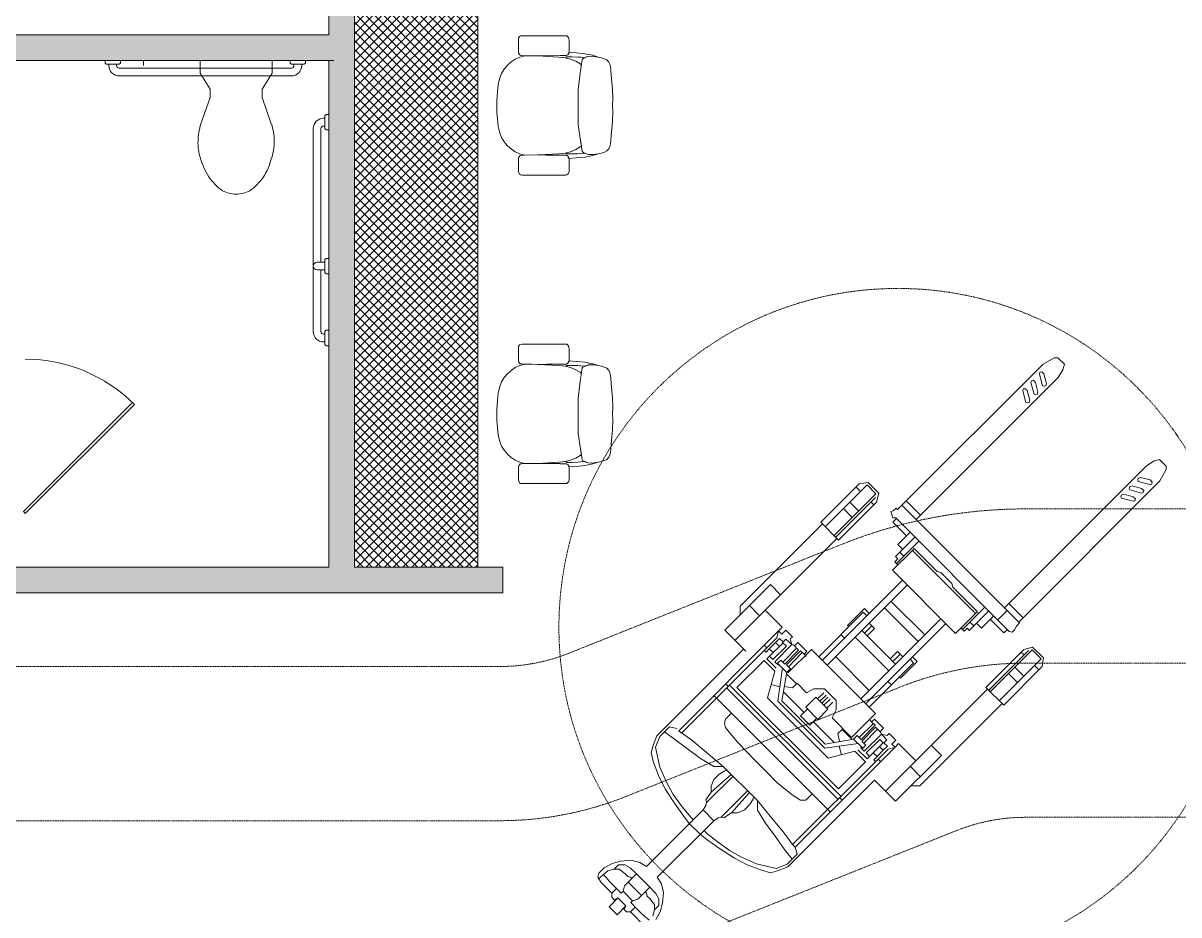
# Model space of a CAD drawing. Header units: inches. Extents: x -675 to 1187, y -924 to 1124.
# Drawn here: x 621.8 to 846.6, y 393.9 to 567.4 of the extents above; entities that cross this region are included whole.
import ezdxf

# ---------------------------------------------------------------- set-up
doc = ezdxf.new("R2010")
doc.units = ezdxf.units.IN
doc.header["$MEASUREMENT"] = 0
doc.linetypes.add('IMPORT-HIDDEN2', pattern=[0.1875, 0.125, -0.0625])
for name, color, linetype, lineweight in [('A-Door-E', 250, 'Continuous', 13), ('A-Flor-Case', 7, 'Continuous', 20), ('A-Flor-Case-hatch', 50, 'Continuous', 9), ('A-Furn-Chair', 250, 'Continuous', 13), ('A-Furn-Equipment', 250, 'Continuous', 13), ('A-Wall-E', 50, 'Continuous', 9), ('Base_dwg', 8, 'Continuous', 9), ('P-Flor-Fixt', 250, 'Continuous', 13)]:
    doc.layers.add(name, color=color, linetype=linetype, lineweight=lineweight)
doc.layers.add('G-Anno-Nplt', color=7, linetype='Continuous', lineweight=20, plot=False)

# ---------------------------------------------------------------- blocks, each defined once
blk = doc.blocks.new('Base_dwg__U278-727860-Level 1 Copy 1')
at = {"layer": 'A-Furn-Chair', "flags": 128}
for points in [[(-7.99, 16.41), (-9.13, 16.57), (-9.35, 16.73), (-9.5, 17.01), (-9.76, 17.7), (-9.79, 17.78), (-9.82, 18.65), (-9.73, 19.31), (-9.68, 19.65), (-9.53, 20.35), (-9.34, 20.95), (-9.12, 21.35), (-8.69, 21.76), (-8.26, 21.96), (-7.75, 22.08), (-7.12, 22.16), (-6.12, 22.23), (-3.38, 22.46), (-1.46, 22.52), (-0.26, 22.51), (0.93, 22.52), (2.85, 22.46), (5.6, 22.23), (6.6, 22.16), (7.23, 22.08), (7.73, 21.96), (8.16, 21.76), (8.59, 21.35), (8.82, 20.95), (9, 20.35), (9.14, 19.69), (9.22, 19.23), (9.3, 18.65), (9.26, 17.78), (9.17, 17.43), (9.01, 17.01), (8.86, 16.73), (8.64, 16.57), (7.8, 16.45), (6.53, 16.27), (3.58, 15.83), (-3.33, 15.83), (-6.05, 16.12), (-7.04, 16.27), (-8.16, 16.43)], [(-9.66, 19.69), (-10.01, 18.68), (-10.29, 17.09), (-10.47, 15.46), (-10.55, 14.02), (-10.43, 13.99), (-10.12, 13.8), (-9.95, 13.55), (-9.95, 12.28), (-9.92, 9.65), (-9.89, 7.98), (-9.66, 12.02), (-9.52, 13.49), (-9.7, 13.58), (-9.7, 14.57), (-9.65, 15.72), (-9.62, 16.32), (-9.54, 16.99), (-9.7, 17.42), (-9.79, 17.77), (-9.82, 18.64), (-9.74, 19.22), (-9.67, 19.68)], [(9.14, 19.69), (9.49, 18.68), (9.77, 17.09), (9.95, 15.46), (10.03, 14.02), (9.91, 13.99), (9.6, 13.8), (9.43, 13.55), (9.43, 12.28), (9.4, 9.65), (9.37, 7.98), (9.13, 12.02), (9, 13.49), (9.18, 13.58), (9.18, 14.57), (9.13, 15.72), (9.1, 16.32), (9.01, 16.99), (9.18, 17.42), (9.26, 17.77), (9.3, 18.64), (9.22, 19.22), (9.15, 19.68)], [(-9.93, 5.38), (-9.96, 4.76), (-10.01, 4.55), (-10.15, 4.38), (-10.47, 4.22), (-10.76, 4.18), (-13.04, 4.18), (-13.35, 4.23), (-13.66, 4.42), (-13.78, 4.59), (-13.81, 4.9), (-13.81, 11.74), (-13.81, 13.32), (-13.79, 13.62), (-13.5, 13.93), (-13.19, 14.02), (-12.93, 14.07), (-11.01, 14.07), (-10.69, 14.06), (-10.43, 14), (-10.12, 13.81), (-9.95, 13.56), (-9.95, 12.29), (-9.92, 9.66), (-9.89, 7.95)], [(9.41, 5.38), (9.44, 4.76), (9.48, 4.55), (9.63, 4.38), (9.94, 4.22), (10.24, 4.18), (12.51, 4.18), (12.82, 4.24), (13.13, 4.42), (13.26, 4.59), (13.28, 4.9), (13.28, 11.74), (13.28, 13.32), (13.26, 13.62), (12.97, 13.93), (12.66, 14.03), (12.4, 14.07), (10.49, 14.07), (10.17, 14.06), (9.9, 14.01), (9.6, 13.81), (9.43, 13.56), (9.42, 12.29), (9.39, 9.66), (9.37, 7.95)]]:
    blk.add_lwpolyline(points, close=True, dxfattribs=at)
for points in [[(9.41, 5.39), (9.37, 8.12), (9.14, 12.02), (9.03, 13.25), (8.77, 14.3), (8.33, 15.33), (7.82, 16.21), (7.64, 16.43), (6.53, 16.27), (3.58, 15.83), (-3.33, 15.83), (-6.05, 16.12), (-7.04, 16.27), (-8.16, 16.43), (-8.34, 16.21), (-8.85, 15.33), (-9.28, 14.3), (-9.54, 13.27), (-9.65, 12.04), (-9.88, 8.14), (-9.91, 6.87), (-9.93, 5.71), (-9.93, 5.4)], [(-4.63, 0.32), (-4.33, 0.27), (-2.88, 0.09), (-1.09, -0.01), (1.09, 0.01), (2.37, 0.09), (3.81, 0.27), (4.12, 0.32)]]:
    blk.add_lwpolyline(points, dxfattribs=at)
at = {"layer": 'A-Furn-Chair'}
for centre, start, end in [((-3.64, 6.66), 191.3157, 261.0966), ((3.13, 6.66), 278.9034, 348.6553)]:
    blk.add_arc(centre, 6.41, start, end, dxfattribs=at)
blk = doc.blocks.new('Base_dwg__U279-727861-Level 1 Copy 1')
at = {"layer": 'A-Furn-Chair', "flags": 128}
for points in [[(-7.99, 16.41), (-9.13, 16.57), (-9.35, 16.73), (-9.5, 17.01), (-9.76, 17.7), (-9.79, 17.78), (-9.82, 18.65), (-9.73, 19.31), (-9.68, 19.65), (-9.53, 20.35), (-9.34, 20.95), (-9.12, 21.35), (-8.69, 21.76), (-8.26, 21.96), (-7.75, 22.08), (-7.12, 22.16), (-6.12, 22.23), (-3.38, 22.46), (-1.46, 22.52), (-0.26, 22.51), (0.93, 22.52), (2.85, 22.46), (5.6, 22.23), (6.6, 22.16), (7.23, 22.08), (7.73, 21.96), (8.16, 21.76), (8.59, 21.35), (8.82, 20.95), (9, 20.35), (9.14, 19.69), (9.22, 19.23), (9.3, 18.65), (9.26, 17.78), (9.17, 17.43), (9.01, 17.01), (8.86, 16.73), (8.64, 16.57), (7.8, 16.45), (6.53, 16.27), (3.58, 15.83), (-3.33, 15.83), (-6.05, 16.12), (-7.04, 16.27), (-8.16, 16.43)], [(-9.66, 19.69), (-10.01, 18.68), (-10.29, 17.09), (-10.47, 15.46), (-10.55, 14.02), (-10.43, 13.99), (-10.12, 13.8), (-9.95, 13.55), (-9.95, 12.28), (-9.92, 9.65), (-9.89, 7.98), (-9.66, 12.02), (-9.52, 13.49), (-9.7, 13.58), (-9.7, 14.57), (-9.65, 15.72), (-9.62, 16.32), (-9.54, 16.99), (-9.7, 17.42), (-9.79, 17.77), (-9.82, 18.64), (-9.74, 19.22), (-9.67, 19.68)], [(9.14, 19.69), (9.49, 18.68), (9.77, 17.09), (9.95, 15.46), (10.03, 14.02), (9.91, 13.99), (9.6, 13.8), (9.43, 13.55), (9.43, 12.28), (9.4, 9.65), (9.37, 7.98), (9.13, 12.02), (9, 13.49), (9.18, 13.58), (9.18, 14.57), (9.13, 15.72), (9.1, 16.32), (9.01, 16.99), (9.18, 17.42), (9.26, 17.77), (9.3, 18.64), (9.22, 19.22), (9.15, 19.68)], [(-9.93, 5.38), (-9.96, 4.76), (-10.01, 4.55), (-10.15, 4.38), (-10.47, 4.22), (-10.76, 4.18), (-13.04, 4.18), (-13.35, 4.23), (-13.66, 4.42), (-13.78, 4.59), (-13.81, 4.9), (-13.81, 11.74), (-13.81, 13.32), (-13.79, 13.62), (-13.5, 13.93), (-13.19, 14.02), (-12.93, 14.07), (-11.01, 14.07), (-10.69, 14.06), (-10.43, 14), (-10.12, 13.81), (-9.95, 13.56), (-9.95, 12.29), (-9.92, 9.66), (-9.89, 7.95)], [(9.41, 5.38), (9.44, 4.76), (9.48, 4.55), (9.63, 4.38), (9.94, 4.22), (10.24, 4.18), (12.51, 4.18), (12.82, 4.24), (13.13, 4.42), (13.26, 4.59), (13.28, 4.9), (13.28, 11.74), (13.28, 13.32), (13.26, 13.62), (12.97, 13.93), (12.66, 14.03), (12.4, 14.07), (10.49, 14.07), (10.17, 14.06), (9.9, 14.01), (9.6, 13.81), (9.43, 13.56), (9.42, 12.29), (9.39, 9.66), (9.37, 7.95)]]:
    blk.add_lwpolyline(points, close=True, dxfattribs=at)
for points in [[(9.41, 5.39), (9.37, 8.12), (9.14, 12.02), (9.03, 13.25), (8.77, 14.3), (8.33, 15.33), (7.82, 16.21), (7.64, 16.43), (6.53, 16.27), (3.58, 15.83), (-3.33, 15.83), (-6.05, 16.12), (-7.04, 16.27), (-8.16, 16.43), (-8.34, 16.21), (-8.85, 15.33), (-9.28, 14.3), (-9.54, 13.27), (-9.65, 12.04), (-9.88, 8.14), (-9.91, 6.87), (-9.93, 5.71), (-9.93, 5.4)], [(-4.63, 0.32), (-4.33, 0.27), (-2.88, 0.09), (-1.09, -0.01), (1.09, 0.01), (2.37, 0.09), (3.81, 0.27), (4.12, 0.32)]]:
    blk.add_lwpolyline(points, dxfattribs=at)
at = {"layer": 'A-Furn-Chair'}
for centre, start, end in [((-3.64, 6.66), 191.3157, 261.0966), ((3.13, 6.66), 278.9034, 348.6553)]:
    blk.add_arc(centre, 6.41, start, end, dxfattribs=at)
blk = doc.blocks.new('Base_dwg__U325-727899-Level 1 Copy 1')
at = {"layer": 'A-Wall-E'}
for points in [[(28.88, -2.5), (199.9, -2.5), (199.9, 1.25), (197.4, 2.5), (31.38, 2.5), (28.88, 1.25)], [(231.28, -2.5), (231.28, 2.5), (202.4, 2.5), (199.9, 1.25), (199.9, -2.5), (229.97, -2.5)]]:
    blk.add_hatch(color=256, dxfattribs=at).paths.add_polyline_path(points, flags=0)
blk.add_line((197.4, 2.5), (31.38, 2.5), dxfattribs=at)
at = {"layer": 'A-Wall-E', "flags": 128}
blk.add_lwpolyline([(26.38, 2.5), (0, 2.5), (0, -2.5), (28.88, -2.5), (199.9, -2.5), (231.28, -2.5), (231.28, 2.5), (202.4, 2.5)], dxfattribs=at)
blk = doc.blocks.new('Base_dwg__U326-727900-Level 1 Copy 1')
at = {"layer": 'A-Wall-E'}
for points in [[(1.25, 0), (2.5, -2.5), (103.56, -2.5), (103.56, 1.25), (101.06, 2.5), (2.5, 2.5)], [(103.56, -2.5), (113.09, -2.5), (113.09, 1.25), (110.59, 2.5), (106.06, 2.5), (103.56, 1.25)], [(113.09, -2.5), (206.59, -2.5), (207.84, 0), (206.59, 2.5), (115.59, 2.5), (113.09, 1.25)]]:
    blk.add_hatch(color=256, dxfattribs=at).paths.add_polyline_path(points, flags=0)
for p, q in [((101.06, 2.5), (2.5, 2.5)), ((110.59, 2.5), (106.06, 2.5)), ((206.59, 2.5), (115.59, 2.5))]:
    blk.add_line(p, q, dxfattribs=at)
at = {"layer": 'A-Wall-E', "flags": 128}
blk.add_lwpolyline([(2.5, -2.5), (103.56, -2.5), (113.09, -2.5), (206.59, -2.5)], dxfattribs=at)
blk = doc.blocks.new('Base_dwg__U335-727909-Level 1 Copy 1')
at = {"layer": 'A-Wall-E'}
blk.add_hatch(color=256, dxfattribs=at).paths.add_polyline_path([(168.53, -2.5), (169.78, 0), (168.53, 2.5), (2.5, 2.5), (1.25, 0), (2.5, -2.5), (82.71, -2.5)], flags=0)
for p, q in [((168.53, 2.5), (2.5, 2.5)), ((2.5, -2.5), (168.53, -2.5))]:
    blk.add_line(p, q, dxfattribs=at)
blk = doc.blocks.new('Base_dwg__U449-728023-Level 1 Copy 1')
at = {"layer": 'A-Door-E', "flags": 128}
blk.add_lwpolyline([(0, 2), (0.35, 1.65), (21.57, 22.86), (21.21, 23.21)], close=True, dxfattribs=at)
at = {"layer": 'A-Door-E', "color": 50, "lineweight": 9}
blk.add_arc((0, 2), 30, 0, 45, dxfattribs=at)
blk = doc.blocks.new('Base_dwg-531197-Level 1 Copy 1')
at = {"layer": 'A-Flor-Case-hatch'}
h = blk.add_hatch(dxfattribs=at)
h.set_pattern_fill('FP_6', color=256, style=0, pattern_type=2)
h.set_pattern_definition([(135, (1687.041, 1516.655), (-0.883883, -0.883883), []), (225, (1687.041, 1516.655), (0.883883, -0.883883), [])])
h.paths.add_polyline_path([(1711.04, 1385.56), (1711.04, 1564.66), (1687.04, 1564.66), (1687.04, 1385.56)], flags=0)
at = {"layer": 'A-Flor-Case', "flags": 128}
blk.add_lwpolyline([(1711.04, 1385.56), (1711.04, 1564.66), (1687.04, 1564.66), (1687.04, 1385.56)], close=True, dxfattribs=at)
at = {"layer": 'A-Furn-Chair'}
for p, q in [((1785.46, 1400.29), (1784.6, 1401.14)), ((1780.64, 1391.37), (1788.37, 1399.1)), ((1785.11, 1396.45), (1783.36, 1398.19)), ((1787.5, 1398.24), (1788.05, 1397.7)), ((1783.87, 1395.22), (1782.13, 1396.96)), ((1778.04, 1393.97), (1780.87, 1391.14)), ((1793.13, 1388.46), (1793.89, 1387.7)), ((1786.68, 1376.08), (1793.6, 1383)), ((1763.87, 1378.07), (1765.83, 1376.1))]:
    blk.add_line(p, q, dxfattribs=at)
at = {"layer": 'A-Furn-Chair', "flags": 128}
for points in [[(1778.59, 1393.42), (1786.73, 1401.56), (1788.47, 1399.82), (1780.33, 1391.68)], [(1794.43, 1391.67), (1791.77, 1394.33), (1792.44, 1394.99)]]:
    blk.add_lwpolyline(points, dxfattribs=at)
at = {"layer": 'A-Furn-Equipment'}
for p, q in [((1794.34, 1398.44), (1797.12, 1395.67)), ((1792.45, 1386.26), (1796.81, 1390.62)), ((1794.53, 1382.07), (1778.95, 1366.49)), ((1797.96, 1372.36), (1791.39, 1378.93)), ((1817.07, 1375.72), (1814.3, 1378.49)), ((1766.91, 1377.19), (1761.02, 1371.3)), ((1796.69, 1371.09), (1790.12, 1377.66)), ((1805.29, 1373.42), (1809.65, 1377.78)), ((1812.14, 1375.28), (1813.98, 1377.12)), ((1801.1, 1375.5), (1785.52, 1359.92)), ((1786.24, 1372.72), (1787.65, 1374.13)), ((1795.11, 1367.65), (1802.03, 1374.57)), ((1807.49, 1374.1), (1806.73, 1374.86)), ((1781.66, 1372.43), (1782.35, 1371.75)), ((1790.98, 1365.38), (1784.41, 1371.95)), ((1791.22, 1367.74), (1786.77, 1372.19)), ((1767.77, 1368.21), (1770.39, 1370.83)), ((1770.34, 1367.08), (1773.04, 1369.76)), ((1771.45, 1366.15), (1774.14, 1368.93)), ((1810.4, 1361.61), (1818.13, 1369.34)), ((1817.27, 1368.47), (1816.73, 1369.02)), ((1787.17, 1361.57), (1780.6, 1368.14)), ((1791.75, 1367.21), (1793.16, 1368.62)), ((1814.25, 1364.84), (1815.99, 1363.1)), ((1815.48, 1366.08), (1817.22, 1364.33)), ((1819.32, 1366.43), (1820.17, 1365.57)), ((1759.76, 1362.36), (1759.26, 1362.87)), ((1760, 1362.6), (1781.63, 1340.97)), ((1768.09, 1362.73), (1769.77, 1362.27)), ((1791.46, 1362.63), (1790.78, 1363.32)), ((1781.06, 1340.41), (1759.44, 1362.03)), ((1774.48, 1357.28), (1770.46, 1361.3)), ((1777.12, 1359.92), (1778.31, 1361.11)), ((1777.58, 1359.46), (1778.77, 1360.65)), ((1777.95, 1359.09), (1779.14, 1360.27)), ((1778.36, 1358.68), (1779.53, 1359.85)), ((1813, 1359.01), (1810.17, 1361.84)), ((1778.91, 1358.13), (1780.08, 1359.3)), ((1776.27, 1355.49), (1780.33, 1351.44)), ((1785.18, 1352.42), (1787.96, 1355.11)), ((1786.11, 1351.31), (1788.79, 1354.01)), ((1787.24, 1348.74), (1789.86, 1351.36)), ((1781.75, 1349.06), (1781.3, 1350.74)), ((1796.22, 1347.88), (1790.33, 1341.99)), ((1797.09, 1344.84), (1795.13, 1346.8)), ((1763.86, 1341.7), (1760.32, 1345.23)), ((1781.39, 1340.73), (1781.89, 1340.23)), ((1756.93, 1336.21), (1754.84, 1338.31)), ((1742.89, 1321.65), (1740.28, 1324.26)), ((1744.5, 1323.26), (1741.88, 1325.87)), ((1737.09, 1322.11), (1738.02, 1323.03)), ((1739.28, 1322.51), (1741.14, 1320.65)), ((1740.74, 1318.47), (1741.66, 1319.39))]:
    blk.add_line(p, q, dxfattribs=at)
at = {"layer": 'A-Furn-Equipment', "linetype": 'IMPORT-HIDDEN2'}
for p, q in [((1817.5, 1396.88), (1938.04, 1396.88)), ((1728.69, 1368.78), (1781.94, 1390.04)), ((1817.5, 1366.88), (1938.04, 1366.88)), ((1532.54, 1366.22), (1715.37, 1366.22)), ((1739.81, 1340.92), (1793.06, 1362.18)), ((1532.54, 1336.22), (1715.37, 1336.22)), ((1817.5, 1336.88), (1938.04, 1336.88)), ((1750.93, 1313.06), (1804.19, 1334.32))]:
    blk.add_line(p, q, dxfattribs=at)
at = {"layer": 'A-Furn-Equipment', "flags": 128}
for points in [[(1793.5, 1397.6), (1820.96, 1425.06), (1823.15, 1426.28), (1823.85, 1426.28), (1825.11, 1425.01), (1824.83, 1423.96), (1823.9, 1422.45), (1796.27, 1394.83)], [(1816.23, 1374.87), (1816.41, 1374.69), (1815.8, 1374.08), (1815.39, 1373.35), (1814.93, 1372.89), (1814.39, 1373.03), (1792.3, 1395.12), (1791.72, 1395.12), (1791.39, 1396.36), (1791.84, 1396.48), (1792.4, 1397.04), (1792.67, 1396.77), (1793.5, 1397.6), (1816.23, 1374.87), (1843.69, 1402.34), (1844.9, 1404.52), (1844.9, 1405.22), (1843.64, 1406.48), (1842.59, 1406.2), (1841.08, 1405.27), (1813.45, 1377.65)], [(1774.92, 1368.15), (1774.48, 1368.6), (1775.03, 1369.14), (1773.26, 1370.91), (1772.69, 1370.33), (1772.11, 1370.49), (1771.81, 1371.61), (1772.22, 1372.02), (1770.93, 1373.32), (1770.15, 1372.54), (1769.54, 1373.15), (1770.25, 1373.85), (1766.91, 1377.19), (1780.87, 1391.14), (1781.18, 1390.83), (1788.56, 1398.21), (1789.02, 1399.91), (1786.92, 1402.01), (1785.22, 1401.77), (1777.73, 1394.28), (1778.04, 1393.97), (1762.06, 1377.99), (1762.06, 1376.26)], [(1792.72, 1385.99), (1792.12, 1386.59), (1792.69, 1387.16), (1792.26, 1387.59), (1796.05, 1391.38)], [(1793.67, 1389), (1792.72, 1389.96), (1795.1, 1392.33)], [(1807.85, 1376.52), (1808.2, 1376.87), (1803.39, 1381.68), (1803.2, 1382.4), (1801.07, 1384.52), (1800.34, 1384.72), (1795.89, 1389.16), (1795.55, 1388.82)], [(1763.13, 1369.18), (1759.06, 1373.26), (1767.96, 1382.16), (1769.92, 1380.19)], [(1777.34, 1368.11), (1785.99, 1376.76), (1786.68, 1376.08), (1778.02, 1367.42)], [(1783.2, 1373.97), (1782.95, 1374.22), (1786.21, 1377.48), (1787.14, 1376.55)], [(1805.02, 1373.69), (1805.62, 1373.09), (1806.19, 1373.66), (1806.62, 1373.23), (1810.41, 1377.02)], [(1808.03, 1374.64), (1808.98, 1373.69), (1811.36, 1376.07)], [(1787.12, 1374.66), (1788.18, 1373.6), (1786.77, 1372.19), (1785.71, 1373.25)], [(1810.7, 1375.4), (1813.36, 1372.74), (1814.02, 1373.41)], [(1767.25, 1369.85), (1769.19, 1371.78), (1769.54, 1373.15), (1750.12, 1353.72), (1750.62, 1353.22), (1767.25, 1369.85), (1766.75, 1370.35)], [(1769.07, 1365.9), (1767.26, 1367.7), (1767.77, 1368.21), (1768.43, 1367.55), (1771.05, 1370.17), (1770.32, 1370.9), (1770.97, 1371.55), (1772.11, 1370.49), (1768.78, 1367.16), (1769.49, 1366.46)], [(1768.94, 1370.87), (1769.74, 1371.66), (1770.4, 1370.99)], [(1799.22, 1350.89), (1801.19, 1348.93), (1792.29, 1340.03), (1788.21, 1344.1), (1771.35, 1327.23), (1769.31, 1326.47), (1767.96, 1326.11), (1766.21, 1326.58), (1763.45, 1327.64), (1760.93, 1328.95), (1758.07, 1330.79), (1755.81, 1332.39), (1754.33, 1333.54), (1752.17, 1335.7), (1751.02, 1337.19), (1749.42, 1339.44), (1747.57, 1342.3), (1746.27, 1344.83), (1745.21, 1347.58), (1744.74, 1349.33), (1745.1, 1350.69), (1745.86, 1352.72), (1762.73, 1369.59)], [(1768.47, 1368.92), (1767.73, 1369.65), (1767.1, 1369.02), (1766.76, 1369.36)], [(1767.73, 1369.65), (1768.94, 1370.87), (1769.68, 1370.13)], [(1771.21, 1365.02), (1769.35, 1366.88), (1769.95, 1367.48), (1770.74, 1366.69), (1773.42, 1369.38), (1772.4, 1370.41)], [(1774.48, 1368.6), (1773.81, 1369.27), (1771.07, 1366.53), (1771.82, 1365.77), (1771.14, 1365.09), (1770.15, 1359.55), (1778.58, 1351.12), (1784.12, 1352.11), (1784.8, 1352.79), (1785.56, 1352.04), (1788.3, 1354.78), (1787.63, 1355.45)], [(1771.34, 1364.96), (1775.91, 1369.53), (1788.37, 1357.08), (1783.71, 1352.42), (1779.92, 1356.21), (1780.72, 1357.77), (1780.72, 1359.62), (1778.48, 1361.86), (1776.37, 1361.86), (1774.96, 1361.13), (1773.13, 1362.96), (1773.02, 1362.84)], [(1787.18, 1355.89), (1787.63, 1355.45), (1788.17, 1356), (1789.94, 1354.23), (1789.36, 1353.66), (1789.52, 1353.08), (1790.64, 1352.78), (1791.05, 1353.19), (1792.35, 1351.9), (1791.57, 1351.12), (1792.18, 1350.51), (1792.88, 1351.22), (1796.22, 1347.88), (1810.17, 1361.84), (1809.86, 1362.15), (1817.24, 1369.53), (1818.94, 1369.99), (1821.04, 1367.89), (1820.8, 1366.19), (1813.31, 1358.7), (1813, 1359.01), (1797.02, 1343.03), (1795.29, 1343.03)], [(1793.69, 1368.09), (1792.63, 1369.15), (1791.22, 1367.74), (1792.28, 1366.68)], [(1812.45, 1359.56), (1820.59, 1367.7), (1818.85, 1369.44), (1810.71, 1361.3)], [(1787.14, 1358.31), (1795.79, 1366.96), (1795.11, 1367.65), (1786.45, 1358.99)], [(1793, 1364.17), (1793.25, 1363.92), (1796.51, 1367.18), (1795.57, 1368.11)], [(1770.28, 1365.95), (1769.38, 1359.48), (1778.51, 1350.35), (1784.98, 1351.25)], [(1770.65, 1362.32), (1772.22, 1362.04), (1773.02, 1362.84), (1771.08, 1364.78)], [(1757.46, 1360.06), (1756.96, 1360.56), (1779.59, 1337.93), (1779.09, 1338.43)], [(1776.94, 1356.16), (1775.61, 1354.83), (1773.82, 1356.62), (1775.15, 1357.95)], [(1776.04, 1341.48), (1774.8, 1340.23), (1773.78, 1340.23), (1772.15, 1341.27), (1769.2, 1343.68), (1767.17, 1345.71), (1764.96, 1347.92), (1761.61, 1351.41), (1760.49, 1352.76), (1759.2, 1354.37), (1759, 1355.13), (1759.23, 1355.99), (1760.38, 1357.14)], [(1749.72, 1354.13), (1748.33, 1354.5), (1746.42, 1352.58), (1745.58, 1350.52), (1746.44, 1346.61), (1747.74, 1343.7), (1749.02, 1341.35), (1750.81, 1338.95), (1752.44, 1336.92), (1752.87, 1336.49)], [(1747.37, 1353.54), (1749.28, 1352.07), (1751.84, 1350.23), (1754.34, 1348.34), (1756.91, 1346.79), (1758.77, 1346.79)], [(1750.22, 1353.62), (1752.65, 1351.87), (1755.44, 1349.55), (1758.77, 1346.79), (1760.32, 1345.23), (1756.39, 1341.75), (1755.38, 1340.28), (1755.52, 1339.74), (1760.67, 1344.89)], [(1781.35, 1351.62), (1781.07, 1353.19), (1781.87, 1353.99), (1783.81, 1352.05)], [(1784.05, 1352.18), (1785.91, 1350.32), (1786.51, 1350.92), (1785.72, 1351.71), (1788.41, 1354.4), (1789.44, 1353.37)], [(1784.92, 1350.04), (1786.73, 1348.23), (1787.24, 1348.74), (1786.58, 1349.4), (1789.2, 1352.02), (1789.93, 1351.29), (1790.58, 1351.94), (1789.52, 1353.08), (1786.19, 1349.75), (1785.49, 1350.46)], [(1789.9, 1349.92), (1790.69, 1350.71), (1790.02, 1351.37)], [(1788.88, 1348.22), (1790.81, 1350.16), (1792.18, 1350.51), (1772.75, 1331.09), (1772.25, 1331.59), (1788.88, 1348.22), (1789.38, 1347.72)], [(1787.95, 1349.44), (1788.68, 1348.7), (1788.05, 1348.07), (1788.39, 1347.73)], [(1788.68, 1348.7), (1789.9, 1349.92), (1789.16, 1350.65)], [(1756.39, 1341.75), (1756.39, 1342.93), (1756.97, 1344.26), (1757.94, 1345.23), (1759.06, 1345.94), (1759.55, 1346.01)], [(1772.25, 1331.59), (1770.49, 1334.02), (1768.18, 1336.81), (1765.41, 1340.14), (1763.86, 1341.7), (1760.37, 1337.76), (1758.91, 1336.75), (1758.37, 1336.89), (1763.51, 1342.04)], [(1755.52, 1339.74), (1755.37, 1339.18), (1754.84, 1338.31), (1743.84, 1327.31), (1742.54, 1328.1), (1740.88, 1328.54), (1738.77, 1328.33), (1737.14, 1327.89), (1735.64, 1327.06), (1734.56, 1325.99), (1734.35, 1325.21), (1734.59, 1324.97), (1736.32, 1326.44), (1737.54, 1326.77), (1738.51, 1326.77), (1739.65, 1325.92), (1740.2, 1325.37), (1740.75, 1325.23), (1740.99, 1324.98), (1739.56, 1323.55), (1739.28, 1322.51), (1738.91, 1322.14), (1737.84, 1323.21), (1736.73, 1324.32), (1735.51, 1325.75)], [(1760.37, 1337.76), (1761.56, 1337.76), (1762.89, 1338.35), (1763.86, 1339.31), (1764.57, 1340.43), (1764.64, 1340.92)], [(1772.17, 1328.75), (1770.69, 1330.65), (1768.86, 1333.21), (1766.96, 1335.72), (1765.41, 1338.29), (1765.41, 1340.14)], [(1758.37, 1336.89), (1757.81, 1336.75), (1756.93, 1336.21), (1745.93, 1325.21), (1746.73, 1323.92), (1747.17, 1322.25), (1746.95, 1320.15), (1746.52, 1318.51), (1745.69, 1317.01)], [(1745.07, 1317.69), (1745.4, 1318.91), (1745.4, 1319.88), (1744.55, 1321.02), (1744, 1321.57), (1743.85, 1322.12), (1743.61, 1322.37), (1742.17, 1320.93), (1741.14, 1320.65), (1740.77, 1320.28), (1741.84, 1319.21), (1742.95, 1318.1), (1744.38, 1316.88)], [(1772.75, 1331.09), (1773.13, 1329.7), (1771.21, 1327.79), (1769.15, 1326.95), (1765.24, 1327.82), (1762.33, 1329.11), (1759.98, 1330.4), (1757.58, 1332.18), (1755.54, 1333.82), (1755.12, 1334.24)], [(1737.54, 1326.77), (1738.38, 1327.61), (1739.66, 1327.61), (1740.69, 1327.06), (1741.88, 1325.87), (1740.99, 1324.98)], [(1734.47, 1325.09), (1735, 1324.21), (1736.25, 1322.95), (1737.09, 1322.11), (1737.09, 1321.32), (1737.62, 1320.79), (1738.29, 1321.21)], [(1745.4, 1318.91), (1746.24, 1319.75), (1746.24, 1321.03), (1745.69, 1322.06), (1744.5, 1323.26), (1743.61, 1322.37)], [(1743.72, 1315.85), (1742.83, 1316.37), (1741.58, 1317.62), (1740.74, 1318.47), (1739.95, 1318.47), (1739.42, 1319), (1739.83, 1319.66), (1738.11, 1317.94), (1736.56, 1319.48), (1738.29, 1321.21), (1739.83, 1319.66)]]:
    blk.add_lwpolyline(points, dxfattribs=at)
for points in [[(1820.87, 1420.83), (1820.25, 1423.12), (1820.35, 1423.47), (1820.71, 1423.57), (1821.13, 1423.14), (1821.63, 1421.3), (1821.51, 1420.84), (1821.15, 1420.75)], [(1819.21, 1419.18), (1818.6, 1421.47), (1818.69, 1421.82), (1819.06, 1421.91), (1819.48, 1421.49), (1819.97, 1419.64), (1819.85, 1419.19), (1819.5, 1419.09)], [(1817.61, 1417.58), (1817, 1419.87), (1817.09, 1420.21), (1817.45, 1420.31), (1817.88, 1419.89), (1818.37, 1418.04), (1818.25, 1417.59), (1817.89, 1417.49)], [(1839.46, 1402.24), (1841.75, 1401.63), (1842.1, 1401.72), (1842.19, 1402.08), (1841.77, 1402.51), (1839.92, 1403), (1839.47, 1402.88), (1839.37, 1402.52)], [(1837.81, 1400.59), (1840.1, 1399.97), (1840.44, 1400.07), (1840.54, 1400.43), (1840.12, 1400.85), (1838.27, 1401.35), (1837.82, 1401.22), (1837.72, 1400.87)], [(1836.2, 1398.98), (1838.49, 1398.37), (1838.84, 1398.46), (1838.94, 1398.83), (1838.51, 1399.25), (1836.67, 1399.74), (1836.21, 1399.62), (1836.12, 1399.27)], [(1803.96, 1372.63), (1791.66, 1384.93), (1795.55, 1388.82), (1807.85, 1376.52)], [(1779.15, 1348.36), (1784.36, 1349.75), (1786.44, 1347.68), (1781.16, 1342.41), (1761.44, 1362.13), (1766.71, 1367.41), (1768.78, 1365.33), (1767.39, 1360.12)], [(1774.8, 1358.3), (1777.17, 1355.93), (1779.14, 1357.9), (1776.76, 1360.27)]]:
    blk.add_lwpolyline(points, close=True, dxfattribs=at)
at = {"layer": 'A-Furn-Equipment', "linetype": 'IMPORT-HIDDEN2'}
blk.add_circle((1792.71, 1373.87), 65.9, dxfattribs=at)
for centre, radius, start, end in [((1817.5, 1300.98), 95.9, 90, 111.7639), ((1715.37, 1402.12), 35.9, 270, 291.7639), ((1817.5, 1300.98), 65.9, 90, 111.7639), ((1715.37, 1402.12), 65.9, 270, 291.7639), ((1817.5, 1300.98), 35.9, 90, 111.7639)]:
    blk.add_arc(centre, radius, start, end, dxfattribs=at)
at = {"layer": 'G-Anno-Nplt', "flags": 128}
for points in [[(1646.04, 1483.12), (1646.04, 1484.12), (1647.04, 1484.12)], [(1683.04, 1484.12), (1682.04, 1484.12), (1682.04, 1483.12), (1682.04, 1484.12), (1681.04, 1484.12)]]:
    blk.add_lwpolyline(points, dxfattribs=at)
at = {"layer": 'P-Flor-Fixt'}
for p, q in [((1640.79, 1483.37), (1639.29, 1483.37)), ((1674.79, 1482.62), (1641.29, 1482.62)), ((1676.79, 1483.37), (1675.29, 1483.37)), ((1641.29, 1481.12), (1674.79, 1481.12)), ((1681.29, 1471.37), (1681.29, 1472.87)), ((1679.04, 1470.87), (1679.04, 1431.37)), ((1680.54, 1444.87), (1680.54, 1470.87)), ((1680.54, 1431.37), (1680.54, 1443.37)), ((1681.29, 1443.37), (1681.29, 1444.87)), ((1681.29, 1429.37), (1681.29, 1430.87))]:
    blk.add_line(p, q, dxfattribs=at)
at = {"layer": 'P-Flor-Fixt', "flags": 128}
for points in [[(1640.79, 1483.12), (1640.79, 1483.37), (1641.29, 1483.37), (1641.54, 1483.62), (1641.54, 1484.12), (1638.54, 1484.12), (1638.54, 1483.62), (1638.79, 1483.37), (1639.29, 1483.37), (1639.29, 1483.12)], [(1657.2, 1471.81), (1659, 1476.94), (1659, 1478.54), (1657.04, 1481.62), (1657.04, 1484.12), (1671.04, 1484.12), (1671.04, 1481.62), (1669.08, 1478.54), (1669.08, 1476.94), (1670.88, 1471.81)], [(1676.79, 1483.12), (1676.79, 1483.37), (1677.29, 1483.37), (1677.54, 1483.62), (1677.54, 1484.12), (1674.54, 1484.12), (1674.54, 1483.62), (1674.79, 1483.37), (1675.29, 1483.37), (1675.29, 1483.12)], [(1681.04, 1471.37), (1681.29, 1471.37), (1681.29, 1470.87), (1681.54, 1470.62), (1682.04, 1470.62), (1682.04, 1473.62), (1681.54, 1473.62), (1681.29, 1473.37), (1681.29, 1472.87), (1681.04, 1472.87)], [(1679.79, 1443.37), (1681.29, 1443.37), (1681.29, 1442.87), (1681.54, 1442.62), (1682.04, 1442.62), (1682.04, 1445.62), (1681.54, 1445.62), (1681.29, 1445.37), (1681.29, 1444.87), (1679.79, 1444.87)], [(1681.04, 1429.37), (1681.29, 1429.37), (1681.29, 1428.87), (1681.54, 1428.62), (1682.04, 1428.62), (1682.04, 1431.62), (1681.54, 1431.62), (1681.29, 1431.37), (1681.29, 1430.87), (1681.04, 1430.87)]]:
    blk.add_lwpolyline(points, dxfattribs=at)
at = {"layer": 'P-Flor-Fixt'}
for centre, radius, start, end in [((1641.29, 1483.12), 2, 180, 270), ((1641.29, 1483.12), 0.5, 180, 270), ((1674.79, 1483.12), 0.5, 270, 0), ((1674.79, 1483.12), 2, 270, 0), ((1681.04, 1470.87), 2, 90, 180), ((1667.16, 1468.41), 10.52, 161.1646, 180), ((1660.93, 1468.41), 10.52, 360, 18.8354), ((1681.04, 1470.87), 0.5, 90, 180), ((1664.67, 1467.88), 8.05, 176.2246, 198.8354), ((1660.93, 1468.41), 10.52, 341.1646, 0), ((1670.57, 1468.97), 14.01, 195.2447, 212.3538), ((1658.13, 1468.42), 13.2, 328.2162, 345.0374), ((1668.02, 1467.89), 11.29, 214.6359, 233.9389), ((1660.06, 1467.89), 11.29, 306.0611, 325.3641), ((1664.04, 1464.06), 5.93, 243.2988, 270), ((1664.04, 1464.06), 5.93, 270, 296.7012), ((1679.79, 1444.12), 0.75, 90, 270), ((1681.04, 1431.37), 2, 180, 270), ((1681.04, 1431.37), 0.5, 180, 270)]:
    blk.add_arc(centre, radius, start, end, dxfattribs=at)
for name, p, rotation in [('Base_dwg__U326-727900-Level 1 Copy 1', (1684.54, 1383.06), 89.99999999999993), ('Base_dwg__U278-727860-Level 1 Copy 1', (1714.75, 1475.11), 270), ('Base_dwg__U279-727861-Level 1 Copy 1', (1714.75, 1415.11), 270)]:
    blk.add_blockref(name, p, dxfattribs=dict(rotation=rotation))
for name, p in [('Base_dwg__U335-727909-Level 1 Copy 1', (1513.51, 1486.62)), ('Base_dwg__U325-727899-Level 1 Copy 1', (1484.64, 1383.06))]:
    blk.add_blockref(name, p)
at = {"extrusion": (0, 0, -1), "zscale": -1, "rotation": 90.00000000000001}
blk.add_blockref('Base_dwg__U449-728023-Level 1 Copy 1', (-1621.04, 1396), dxfattribs=at)

msp = doc.modelspace()

# ---------------------------------------------------------------- block references
at = {"layer": 'Base_dwg', "color": 7, "lineweight": 20}
msp.add_blockref('Base_dwg-531197-Level 1 Copy 1', (-1000.79, -923.95), dxfattribs=at)

doc.saveas('drawing.dxf')
